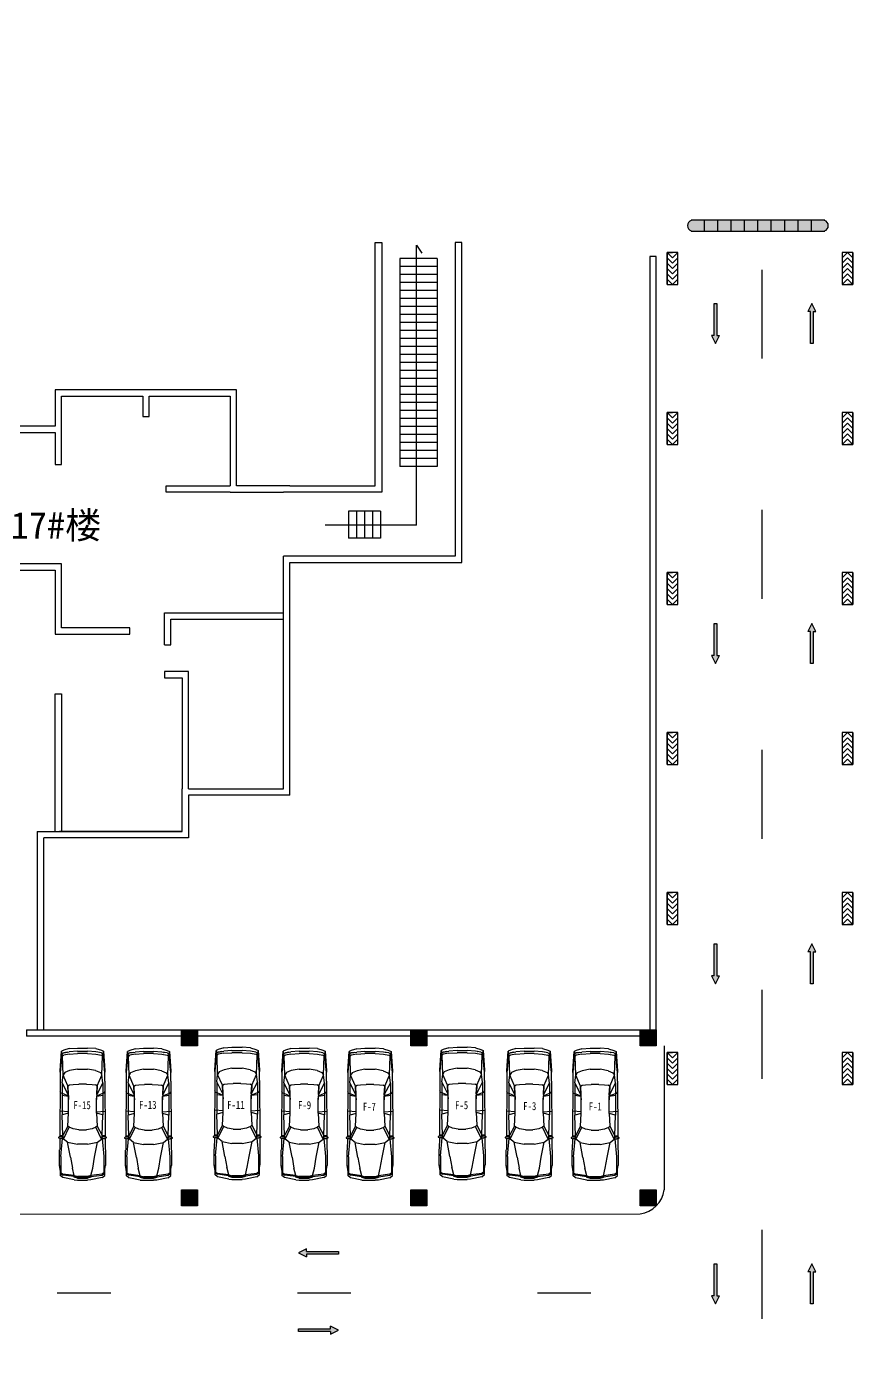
# Model space of a CAD drawing. Extents: x -266505272703 to 7385419, y -354256 to 107640740655.
# Drawn here: x 3445396 to 3476438, y -91433 to -41758 of the extents above; entities that cross this region are included whole.
import ezdxf

# ---------------------------------------------------------------- set-up
doc = ezdxf.new("R2010")
doc.units = 0
doc.header["$LTSCALE"] = 1000
for name, color, linetype in [('jb1', 42, 'Continuous'), ('PUB_TEXT', 7, 'Continuous'), ('QC', 8, 'Continuous'), ('ROOF', 4, 'Continuous'), ('图框', 6, 'Continuous'), ('标注', 3, 'Continuous'), ('红线', 1, 'Continuous')]:
    doc.layers.add(name, color=color, linetype=linetype)
doc.styles.get("Standard").update_dxf_attribs({"font": 'rs.shx', "bigfont": 'hztxt.shx'})
doc.styles.add('STYLE2', font='NSimSun.ttf', dxfattribs={"width": 0.8})
doc.styles.add('宋体', font='SimSun.ttf')

# ---------------------------------------------------------------- blocks, each defined once
blk = doc.blocks.new('M_F27')
for p, q in [((-2489, 522), (-2426, 736)), ((-2426, 736), (-2389, 824)), ((-2389, 824), (-1610, 874)), ((-2389, 824), (-1560, 874)), ((-2264, 812), (-2389, 824)), ((-2326, 736), (-2364, 522)), ((-2326, 736), (-2351, 596)), ((-2351, 594), (-2351, 596)), ((-2326, 736), (-2288, 811)), ((-2200, 786), (-2288, 811)), ((-2276, 522), (-2238, 736)), ((-2200, 786), (-2238, 736)), ((-1560, 874), (-2212, 815)), ((-2208, 815), (-2211, 814)), ((-1660, 862), (-2208, 815)), ((-1446, 761), (-2200, 786)), ((-1560, 874), (-1660, 862)), ((-1622, 510), (-1547, 698)), ((-1617, 869), (-1620, 866)), ((-1208, 874), (-1610, 874)), ((-1547, 698), (-1446, 761)), ((-1145, 799), (-1446, 761)), ((-1019, 572), (-1446, 761)), ((-1208, 874), (980, 889)), ((-1145, 799), (-682, 557)), ((-1145, 799), (124, 799)), ((-1019, 572), (-1057, 510)), ((-680, 556), (-1019, 572)), ((-1019, 572), (-479, 547)), ((-743, 849), (-793, 874)), ((-730, 799), (-743, 849)), ((-630, 555), (-730, 799)), ((-680, 556), (-630, 555)), ((-642, 799), (-605, 554)), ((-605, 554), (-630, 555)), ((-479, 547), (-605, 554)), ((61, 547), (-479, 547)), ((-2, 547), (-27, 877)), ((124, 799), (61, 547)), ((61, 547), (564, 572)), ((941, 773), (124, 799)), ((564, 572), (941, 773)), ((564, 572), (614, 522)), ((1079, 748), (614, 522)), ((941, 773), (941, 874)), ((983, 777), (941, 773)), ((941, 773), (987, 765)), ((980, 902), (995, 790)), ((980, 790), (980, 898)), ((995, 790), (980, 790)), ((980, 790), (992, 746)), ((984, 905), (1020, 939)), ((992, 746), (1021, 747)), ((995, 790), (1022, 746)), ((1022, 748), (995, 790)), ((1021, 747), (1022, 748)), ((1053, 768), (1022, 746)), ((1036, 935), (1062, 857)), ((1036, 756), (1079, 748)), ((1051, 889), (1497, 893)), ((1057, 776), (1062, 857)), ((1770, 849), (1058, 784)), ((1204, 585), (1079, 748)), ((1795, 472), (1204, 585)), ((1280, 196), (1204, 585)), ((1506, 899), (2121, 899)), ((2461, 849), (1770, 849)), ((2272, 876), (2121, 899)), ((2272, 876), (2272, 874)), ((2437, 851), (2272, 876)), ((2511, 874), (2287, 874)), ((2398, 849), (2461, 773)), ((2437, 850), (2433, 851)), ((2498, 773), (2436, 849)), ((2511, 874), (2450, 850)), ((2461, 773), (2523, 321)), ((2561, 321), (2498, 773)), ((2599, 773), (2511, 874)), ((2599, 773), (2687, 321)), ((-2489, 522), (-2514, 196)), ((-2514, -206), (-2514, 196)), ((-2364, 522), (-2389, 196)), ((-2389, -206), (-2389, 196)), ((-2301, 196), (-2276, 522)), ((-2301, 196), (-2301, -206)), ((-1622, 510), (-1685, 196)), ((-1685, -206), (-1685, 196)), ((-1082, 145), (-1070, 371)), ((-1082, 145), (-1082, -156)), ((-1070, 371), (-1057, 510)), ((614, 522), (677, 371)), ((677, 371), (714, 145)), ((714, -156), (714, 145)), ((1280, 196), (1280, -206)), ((2222, 397), (1795, 472)), ((2523, 321), (2222, 397)), ((2523, 321), (2586, 321)), ((2523, 321), (2561, 196)), ((2580, 196), (2542, 321)), ((2561, 196), (2561, -206)), ((2611, 196), (2574, 321)), ((2580, 321), (2618, 196)), ((2580, 196), (2580, -206)), ((2611, 196), (2611, -206)), ((2618, -206), (2618, 196)), ((2687, 321), (2699, 196)), ((2699, -206), (2699, 196)), ((-2489, -533), (-2514, -206)), ((-2389, -206), (-2364, -533)), ((-2276, -533), (-2301, -206)), ((-1685, -206), (-1622, -520)), ((-1622, -520), (-1547, -709)), ((-1070, -382), (-1082, -156)), ((-1057, -520), (-1070, -382)), ((-1019, -583), (-1057, -520)), ((677, -382), (614, -533)), ((714, -156), (677, -382)), ((1204, -596), (1280, -206)), ((1795, -483), (1204, -596)), ((1795, -483), (2222, -407)), ((2523, -332), (2222, -407)), ((2523, -332), (2461, -784)), ((2561, -332), (2498, -784)), ((2523, -332), (2561, -206)), ((2586, -332), (2523, -332)), ((2580, -206), (2542, -332)), ((2618, -6), (2561, -6)), ((2574, -332), (2611, -206)), ((2618, -206), (2580, -332)), ((2687, -332), (2599, -784)), ((2687, -332), (2699, -206)), ((-2489, -533), (-2426, -747)), ((-2426, -747), (-2389, -835)), ((-2389, -835), (-2264, -823)), ((-1560, -885), (-2389, -835)), ((-1610, -885), (-2389, -835)), ((-2326, -747), (-2364, -533)), ((-2351, -607), (-2351, -605)), ((-2351, -607), (-2326, -747)), ((-2326, -747), (-2288, -822)), ((-2288, -822), (-2200, -797)), ((-2276, -533), (-2238, -747)), ((-2200, -797), (-2238, -747)), ((-2212, -826), (-1560, -885)), ((-2208, -826), (-2211, -825)), ((-1660, -872), (-2208, -826)), ((-1446, -772), (-2200, -797)), ((-1560, -885), (-1660, -872)), ((-1621, -877), (-1617, -880)), ((-1610, -885), (-1208, -885)), ((-1547, -709), (-1446, -772)), ((-1019, -583), (-1446, -772)), ((-1145, -809), (-1446, -772)), ((-1208, -885), (980, -900)), ((-682, -568), (-1145, -809)), ((-1145, -809), (124, -809)), ((-479, -558), (-1019, -583)), ((-1019, -583), (-680, -567)), ((-743, -860), (-793, -885)), ((-743, -860), (-730, -809)), ((-730, -809), (-630, -566)), ((-680, -567), (-682, -568)), ((-680, -567), (-630, -566)), ((-605, -565), (-642, -809)), ((-630, -566), (-605, -565)), ((-605, -565), (-479, -558)), ((61, -558), (-479, -558)), ((-2, -558), (-27, -884)), ((61, -558), (124, -809)), ((564, -583), (61, -558)), ((941, -784), (124, -809)), ((614, -533), (564, -583)), ((564, -583), (941, -784)), ((1079, -759), (614, -533)), ((987, -776), (941, -784)), ((983, -788), (941, -784)), ((941, -885), (941, -784)), ((992, -757), (980, -800)), ((995, -800), (980, -800)), ((995, -800), (980, -913)), ((980, -909), (980, -800)), ((984, -916), (1020, -950)), ((992, -757), (1021, -758)), ((995, -800), (1022, -757)), ((1022, -758), (995, -800)), ((1021, -758), (1022, -758)), ((1022, -757), (1053, -779)), ((1036, -767), (1079, -759)), ((1036, -946), (1062, -867)), ((1051, -901), (1497, -904)), ((1057, -787), (1062, -867)), ((1770, -860), (1058, -795)), ((1204, -596), (1079, -759)), ((2121, -910), (1506, -910)), ((1770, -860), (2461, -860)), ((2121, -910), (2272, -887)), ((2270, -887), (2121, -910)), ((2437, -861), (2272, -887)), ((2272, -885), (2272, -887)), ((2285, -885), (2511, -885)), ((2398, -860), (2461, -784)), ((2436, -860), (2498, -784)), ((2437, -861), (2436, -860)), ((2450, -861), (2511, -885)), ((2599, -784), (2511, -885))]:
    blk.add_line(p, q)
for centre, start, end in [((990, 898), 132.965, 179.7454), ((1027, 932), 18.1573, 132.965), ((1047, 776), 305.1542, 356.8636), ((990, -909), 180.2546, 227.035), ((1027, -942), 227.035, 341.8427), ((1047, -787), 3.1798, 54.8458)]:
    blk.add_arc(centre, 10, start, end)
at = {"width": 0.8, "flags": 9}
for tag in ['XSIZE', 'YSIZE']:
    blk.add_attdef(tag, (0, 0), '', height=0.5, dxfattribs=at)

msp = doc.modelspace()

# ---------------------------------------------------------------- hatches: boundary and pattern name
at = {"layer": 'jb1', "linetype": 'ByBlock'}
h = msp.add_hatch(color=256, dxfattribs=at)
h.paths.add_polyline_path([(3207028, 61244), (3207028, -349256), (3784028, -349256), (3784028, 61244)], flags=16)
h.paths.add_polyline_path([(3194528, -354256), (3194528, 66244), (3789028, 66244), (3789028, -354256)])
h.paths.add_polyline_path([(3205987, -18360), (3205987, -12971), (3203126, -12971), (3203126, -18360)], flags=24)
h.paths.add_polyline_path([(3201099, -18348), (3201099, -12948), (3198270, -12948), (3198270, -18348)], flags=24)
edge = h.paths.add_edge_path(flags=16)
edge.add_line((3207028, 61244), (3197028, 61244))
edge.add_line((3197028, 61244), (3197028, -23256))
edge.add_line((3197028, -23256), (3207028, -23256))
edge = h.paths.add_edge_path(flags=16)
edge.add_line((3202028, 61244), (3202028, -18256))
h.paths.add_polyline_path([(3201021, -22371), (3201021, -20286), (3198223, -20286), (3198223, -22371)], flags=24)
h.paths.add_polyline_path([(3205457, -22424), (3205457, -20318), (3202722, -20318), (3202722, -22424)], flags=24)
edge = h.paths.add_edge_path(flags=0)
edge.add_line((3197028, -18256), (3207028, -18256))
edge = h.paths.add_edge_path(flags=0)
edge.add_line((3197028, -10756), (3207028, -10756))
edge = h.paths.add_edge_path(flags=0)
edge.add_line((3197028, 744), (3207028, 744))
h.paths.add_polyline_path([(3205940, 8359), (3205940, 13623), (3203017, 13623), (3203017, 8359)], flags=24)
h.paths.add_polyline_path([(3200990, 8419), (3200990, 12965), (3198161, 12965), (3198161, 8419)], flags=24)
edge = h.paths.add_edge_path(flags=0)
edge.add_line((3197028, 8244), (3207028, 8244))
edge = h.paths.add_edge_path(flags=0)
edge.add_line((3197028, 15744), (3207028, 15744))
h.paths.add_polyline_path([(3201180, 34865), (3201180, 40170), (3198382, 40170), (3198382, 34865)], flags=24)
h.paths.add_polyline_path([(3205969, 34786), (3205969, 39997), (3203329, 39997), (3203329, 34786)], flags=24)
edge = h.paths.add_edge_path(flags=0)
edge.add_line((3197028, 27244), (3207028, 27244))
edge = h.paths.add_edge_path(flags=0)
edge.add_line((3197028, 34744), (3207028, 34744))
edge = h.paths.add_edge_path(flags=0)
edge.add_line((3197028, 42244), (3207028, 42244))
edge = h.paths.add_edge_path(flags=0)
edge.add_line((3197028, 53744), (3207028, 53744))
edge = h.paths.add_edge_path(flags=0)
edge.add_line((3504528, -349256), (3504528, -335256))
edge.add_line((3504528, -335256), (3784028, -335256))
edge = h.paths.add_edge_path(flags=0)
edge.add_line((3580028, -344756), (3670028, -344756))
edge = h.paths.add_edge_path(flags=0)
edge.add_line((3580028, -340256), (3670028, -340256))
h.paths.add_polyline_path([(3580921, -339322), (3586279, -339322), (3586279, -336555), (3580921, -336555)], flags=8)
h.paths.add_polyline_path([(3581167, -348327), (3586242, -348327), (3586242, -345529), (3581167, -345529)], flags=8)
edge = h.paths.add_edge_path(flags=0)
edge.add_line((3511834, -341564), (3511834, -341020))
edge = h.paths.add_edge_path(flags=0)
edge.add_line((3518840, -341020), (3518840, -341564))
edge = h.paths.add_edge_path(flags=0)
edge.add_line((3517008, -341564), (3517008, -341020))
edge = h.paths.add_edge_path(flags=0)
edge.add_arc((3515337, -341290), 439, 0, 360)
edge = h.paths.add_edge_path(flags=0)
edge.add_arc((3515337, -341290), 952, 0, 360)
edge = h.paths.add_edge_path(flags=0)
edge.add_line((3513691, -341020), (3513691, -341564))
edge = h.paths.add_edge_path(flags=0)
edge.add_line((3580028, -349256), (3580028, -335256))
h.paths.add_polyline_path([(3528821, -347040), (3562658, -347040), (3562658, -344592), (3528821, -344592)], flags=8)
edge = h.paths.add_edge_path(flags=0)
edge.add_arc((3514570, -346293), 254, 23.8671, 164.0253)
edge = h.paths.add_edge_path(flags=0)
edge.add_line((3514326, -346552), (3514326, -346775))
edge.add_line((3514326, -346775), (3514216, -346775))
edge.add_line((3514216, -346775), (3514216, -346328))
edge = h.paths.add_edge_path(flags=0)
edge.add_line((3514216, -346258), (3514216, -345945))
edge.add_line((3514216, -345945), (3514326, -345945))
edge.add_line((3514326, -345945), (3514326, -346034))
edge = h.paths.add_edge_path(flags=0)
edge.add_line((3513019, -343617), (3515077, -343617))
edge = h.paths.add_edge_path(flags=0)
edge.add_line((3515077, -344162), (3513019, -344162))
edge = h.paths.add_edge_path(flags=0)
edge.add_line((3513019, -341564), (3513019, -343617))
edge = h.paths.add_edge_path(flags=0)
edge.add_line((3512499, -343617), (3512499, -341564))
edge = h.paths.add_edge_path(flags=0)
edge.add_line((3513019, -344830), (3512499, -344830))
h.paths.add_polyline_path([(3512811, -345945), (3512918, -345945), (3512918, -346778), (3512811, -346778)], flags=0)
h.paths.add_polyline_path([(3512802, -345680), (3512915, -345680), (3512915, -345855), (3512802, -345855)], flags=0)
edge = h.paths.add_edge_path(flags=0)
edge.add_line((3512499, -344830), (3512499, -344162))
edge = h.paths.add_edge_path(flags=0)
edge.add_line((3511834, -343617), (3512499, -343617))
edge = h.paths.add_edge_path(flags=0)
edge.add_line((3511834, -344162), (3511834, -343617))
edge = h.paths.add_edge_path(flags=0)
edge.add_line((3512499, -344162), (3511834, -344162))
edge = h.paths.add_edge_path(flags=0)
edge.add_line((3512484, -346058), (3512484, -346775))
edge.add_line((3512484, -346775), (3512370, -346775))
edge.add_line((3512370, -346775), (3512370, -346058))
edge = h.paths.add_edge_path(flags=0)
edge.add_line((3512370, -346058), (3512213, -346058))
edge.add_line((3512213, -346058), (3512213, -345948))
edge.add_line((3512213, -345948), (3512370, -345948))
edge = h.paths.add_edge_path(flags=0)
edge.add_line((3512370, -345948), (3512370, -345683))
edge.add_line((3512370, -345683), (3512484, -345683))
edge.add_line((3512484, -345683), (3512484, -345948))
edge = h.paths.add_edge_path(flags=0)
edge.add_line((3512484, -345948), (3512641, -345948))
edge.add_line((3512641, -345948), (3512641, -346058))
edge.add_line((3512641, -346058), (3512484, -346058))
edge = h.paths.add_edge_path(flags=0)
edge.add_line((3513019, -344162), (3513019, -344830))
edge = h.paths.add_edge_path(flags=0)
edge.add_arc((3514570, -346293), 356, 174.3933, 185.6067)
edge = h.paths.add_edge_path(flags=0)
edge.add_arc((3513552, -346367), 312, 10.9739, 349.0261)
edge = h.paths.add_edge_path(flags=0)
edge.add_line((3513859, -346308), (3513859, -346427))
edge = h.paths.add_edge_path(flags=0)
edge.add_arc((3513552, -346367), 428, 44.2885, 315.7115)
edge = h.paths.add_edge_path(flags=0)
edge.add_line((3513859, -346068), (3513859, -345945))
edge.add_line((3513859, -345945), (3513978, -345945))
edge.add_line((3513978, -345945), (3513978, -346781))
edge.add_line((3513978, -346781), (3513859, -346781))
edge.add_line((3513859, -346781), (3513859, -346666))
edge = h.paths.add_edge_path(flags=0)
edge.add_line((3512499, -341564), (3511834, -341564))
edge = h.paths.add_edge_path(flags=0)
edge.add_line((3513691, -341564), (3513019, -341564))
edge = h.paths.add_edge_path(flags=0)
edge.add_line((3518197, -341564), (3518197, -343617))
edge = h.paths.add_edge_path(flags=0)
edge.add_line((3517677, -343617), (3517677, -341564))
edge = h.paths.add_edge_path(flags=0)
edge.add_line((3518865, -344162), (3518197, -344162))
edge = h.paths.add_edge_path(flags=0)
edge.add_line((3518197, -343617), (3518865, -343617))
edge = h.paths.add_edge_path(flags=0)
edge.add_line((3518197, -344162), (3518197, -344830))
edge = h.paths.add_edge_path(flags=0)
edge.add_line((3518865, -343617), (3518865, -344162))
edge = h.paths.add_edge_path(flags=0)
edge.add_line((3515597, -342974), (3515597, -343617))
edge = h.paths.add_edge_path(flags=0)
edge.add_line((3515077, -342974), (3515597, -342974))
edge = h.paths.add_edge_path(flags=0)
edge.add_line((3515077, -343617), (3515077, -342974))
edge = h.paths.add_edge_path(flags=0)
edge.add_line((3515597, -343617), (3517677, -343617))
edge = h.paths.add_edge_path(flags=0)
edge.add_line((3517677, -344830), (3517677, -344162))
edge = h.paths.add_edge_path(flags=0)
edge.add_line((3517677, -344162), (3515597, -344162))
edge = h.paths.add_edge_path(flags=0)
edge.add_line((3515077, -344805), (3515077, -344162))
edge = h.paths.add_edge_path(flags=0)
edge.add_line((3515597, -344805), (3515077, -344805))
edge = h.paths.add_edge_path(flags=0)
edge.add_line((3515597, -344162), (3515597, -344805))
edge = h.paths.add_edge_path(flags=0)
edge.add_line((3518197, -344830), (3517677, -344830))
edge = h.paths.add_edge_path(flags=0)
edge.add_arc((3518301, -346289), 254, 23.8671, 164.0253)
edge = h.paths.add_edge_path(flags=0)
edge.add_line((3518057, -346219), (3518057, -346359))
edge = h.paths.add_edge_path(flags=0)
edge.add_line((3518057, -346359), (3518057, -346548))
edge = h.paths.add_edge_path(flags=0)
edge.add_line((3518057, -346548), (3518057, -346771))
edge.add_line((3518057, -346771), (3517947, -346771))
edge.add_line((3517947, -346771), (3517947, -346324))
edge = h.paths.add_edge_path(flags=0)
edge.add_arc((3518301, -346289), 356, 174.3933, 185.6067)
edge = h.paths.add_edge_path(flags=0)
edge.add_line((3517947, -346255), (3517947, -345941))
edge.add_line((3517947, -345941), (3518057, -345941))
edge.add_line((3518057, -345941), (3518057, -346030))
edge = h.paths.add_edge_path(flags=0)
edge.add_arc((3518301, -346289), 356, 11.9054, 133.2969)
edge = h.paths.add_edge_path(flags=0)
edge.add_line((3518649, -346216), (3518649, -346771))
edge.add_line((3518649, -346771), (3518533, -346771))
edge.add_line((3518533, -346771), (3518533, -346559))
edge = h.paths.add_edge_path(flags=0)
edge.add_line((3518533, -346392), (3518533, -346559))
edge = h.paths.add_edge_path(flags=0)
edge.add_line((3518533, -346392), (3518533, -346187))
edge = h.paths.add_edge_path(flags=0)
edge.add_arc((3517283, -346363), 312, 10.9739, 349.0261)
edge = h.paths.add_edge_path(flags=0)
edge.add_line((3517590, -346304), (3517590, -346423))
edge = h.paths.add_edge_path(flags=0)
edge.add_arc((3517283, -346363), 428, 44.2885, 315.7115)
edge = h.paths.add_edge_path(flags=0)
edge.add_line((3517590, -346064), (3517590, -345941))
edge.add_line((3517590, -345941), (3517709, -345941))
edge.add_line((3517709, -345941), (3517709, -346777))
edge.add_line((3517709, -346777), (3517590, -346777))
edge.add_line((3517590, -346777), (3517590, -346663))
edge = h.paths.add_edge_path(flags=0)
edge.add_line((3516060, -346333), (3516060, -346166))
edge = h.paths.add_edge_path(flags=0)
edge.add_line((3516060, -346333), (3516060, -346538))
edge = h.paths.add_edge_path(flags=0)
edge.add_arc((3516292, -346436), 254, 203.8671, 344.0253)
edge = h.paths.add_edge_path(flags=0)
edge.add_line((3516537, -346505), (3516537, -346366))
edge = h.paths.add_edge_path(flags=0)
edge.add_line((3516537, -346366), (3516537, -346176))
edge = h.paths.add_edge_path(flags=0)
edge.add_line((3516537, -346176), (3516537, -345954))
edge.add_line((3516537, -345954), (3516647, -345954))
edge.add_line((3516647, -345954), (3516647, -346401))
edge = h.paths.add_edge_path(flags=0)
edge.add_arc((3516292, -346436), 356, 354.3933, 365.6067)
edge = h.paths.add_edge_path(flags=0)
edge.add_line((3516647, -346470), (3516647, -346784))
edge.add_line((3516647, -346784), (3516537, -346784))
edge.add_line((3516537, -346784), (3516537, -346695))
edge = h.paths.add_edge_path(flags=0)
edge.add_arc((3516292, -346436), 356, 191.9054, 313.2969)
edge = h.paths.add_edge_path(flags=0)
edge.add_line((3515944, -346509), (3515944, -345954))
edge.add_line((3515944, -345954), (3516060, -345954))
edge.add_line((3516060, -345954), (3516060, -346166))
h.paths.add_polyline_path([(3515258, -347039), (3515371, -346773), (3515050, -345951), (3515179, -345951), (3515429, -346606), (3515696, -345947), (3515822, -345947), (3515379, -347039)], flags=0)
edge = h.paths.add_edge_path(flags=0)
edge.add_line((3514326, -346223), (3514326, -346363))
edge = h.paths.add_edge_path(flags=0)
edge.add_line((3514326, -346363), (3514326, -346552))
edge = h.paths.add_edge_path(flags=0)
edge.add_arc((3514570, -346293), 356, 11.9054, 133.2969)
edge = h.paths.add_edge_path(flags=0)
edge.add_line((3514918, -346220), (3514918, -346775))
edge.add_line((3514918, -346775), (3514802, -346775))
edge.add_line((3514802, -346775), (3514802, -346563))
edge = h.paths.add_edge_path(flags=0)
edge.add_line((3514802, -346396), (3514802, -346563))
edge = h.paths.add_edge_path(flags=0)
edge.add_line((3514802, -346396), (3514802, -346190))
edge = h.paths.add_edge_path(flags=0)
edge.add_line((3518840, -341564), (3518197, -341564))
edge = h.paths.add_edge_path(flags=0)
edge.add_line((3517677, -341564), (3517008, -341564))
h.paths.add_polyline_path([(3580874, -344098), (3586179, -344098), (3586179, -341300), (3580874, -341300)], flags=8)
edge = h.paths.add_edge_path(flags=0)
edge.add_line((3515077, -338991), (3513019, -338991))
edge = h.paths.add_edge_path(flags=0)
edge.add_line((3513019, -338447), (3515077, -338447))
edge = h.paths.add_edge_path(flags=0)
edge.add_line((3512499, -337779), (3513019, -337779))
edge = h.paths.add_edge_path(flags=0)
edge.add_line((3511834, -338447), (3512499, -338447))
edge = h.paths.add_edge_path(flags=0)
edge.add_line((3511834, -338991), (3511834, -338447))
edge = h.paths.add_edge_path(flags=0)
edge.add_line((3512499, -338991), (3511834, -338991))
edge = h.paths.add_edge_path(flags=0)
edge.add_line((3512499, -338447), (3512499, -337779))
edge = h.paths.add_edge_path(flags=0)
edge.add_line((3511834, -341020), (3512499, -341020))
edge = h.paths.add_edge_path(flags=0)
edge.add_line((3512499, -341020), (3512499, -338991))
edge = h.paths.add_edge_path(flags=0)
edge.add_line((3513019, -337779), (3513019, -338447))
edge = h.paths.add_edge_path(flags=0)
edge.add_line((3513019, -341020), (3513691, -341020))
edge = h.paths.add_edge_path(flags=0)
edge.add_line((3513019, -338991), (3513019, -341020))
edge = h.paths.add_edge_path(flags=0)
edge.add_line((3518865, -338991), (3518197, -338991))
edge = h.paths.add_edge_path(flags=0)
edge.add_line((3518197, -338447), (3518865, -338447))
edge = h.paths.add_edge_path(flags=0)
edge.add_line((3518197, -337779), (3518197, -338447))
edge = h.paths.add_edge_path(flags=0)
edge.add_line((3518865, -338447), (3518865, -338991))
edge = h.paths.add_edge_path(flags=0)
edge.add_line((3517677, -338991), (3515622, -338991))
edge = h.paths.add_edge_path(flags=0)
edge.add_line((3515077, -339634), (3515077, -338991))
edge = h.paths.add_edge_path(flags=0)
edge.add_line((3515622, -339634), (3515077, -339634))
edge = h.paths.add_edge_path(flags=0)
edge.add_line((3515622, -338991), (3515622, -339634))
edge = h.paths.add_edge_path(flags=0)
edge.add_line((3515622, -337804), (3515622, -338447))
edge = h.paths.add_edge_path(flags=0)
edge.add_line((3515077, -337804), (3515622, -337804))
edge = h.paths.add_edge_path(flags=0)
edge.add_line((3515077, -338447), (3515077, -337804))
edge = h.paths.add_edge_path(flags=0)
edge.add_line((3515622, -338447), (3517677, -338447))
edge = h.paths.add_edge_path(flags=0)
edge.add_line((3517677, -338447), (3517677, -337779))
edge = h.paths.add_edge_path(flags=0)
edge.add_line((3517677, -337779), (3518197, -337779))
edge = h.paths.add_edge_path(flags=0)
edge.add_line((3518197, -341020), (3518840, -341020))
edge = h.paths.add_edge_path(flags=0)
edge.add_line((3517008, -341020), (3517677, -341020))
edge = h.paths.add_edge_path(flags=0)
edge.add_line((3517677, -341020), (3517677, -338991))
edge = h.paths.add_edge_path(flags=0)
edge.add_line((3518197, -338991), (3518197, -341020))
h.paths.add_polyline_path([(3748525, -351778), (3760192, -351778), (3760192, -349903), (3748525, -349903)], flags=24)
edge = h.paths.add_edge_path(flags=0)
edge.add_line((3710028, -342256), (3784028, -342256))
edge = h.paths.add_edge_path(flags=0)
edge.add_line((3601028, -335256), (3601028, -349256))
edge = h.paths.add_edge_path(flags=0)
edge.add_line((3589528, -335256), (3589528, -349256))
edge = h.paths.add_edge_path(flags=0)
edge.add_line((3612528, -335256), (3612528, -349256))
edge = h.paths.add_edge_path(flags=0)
edge.add_line((3624028, -335256), (3624028, -349256))
edge = h.paths.add_edge_path(flags=0)
edge.add_line((3647028, -335256), (3647028, -349256))
edge = h.paths.add_edge_path(flags=0)
edge.add_line((3635528, -335256), (3635528, -349256))
edge = h.paths.add_edge_path(flags=0)
edge.add_line((3658528, -335256), (3658528, -349256))
edge = h.paths.add_edge_path(flags=0)
edge.add_line((3670028, -335256), (3670028, -349256))
h.paths.add_polyline_path([(3711053, -341578), (3716432, -341578), (3716432, -338749), (3711053, -338749)], flags=8)
edge = h.paths.add_edge_path(flags=0)
edge.add_line((3710028, -335256), (3710028, -349256))
edge = h.paths.add_edge_path(flags=0)
edge.add_line((3720028, -335256), (3720028, -349256))
h.paths.add_polyline_path([(3711079, -345640), (3716406, -345640), (3716406, -342968), (3711079, -342968)], flags=8)
h.paths.add_polyline_path([(3711053, -348311), (3716432, -348311), (3716432, -345482), (3711053, -345482)], flags=8)
h.paths.add_polyline_path([(3624911, -339311), (3632210, -339311), (3632210, -336482), (3624911, -336482)], flags=8)
h.paths.add_polyline_path([(3602005, -339364), (3609221, -339364), (3609221, -336472), (3602005, -336472)], flags=8)
h.paths.add_polyline_path([(3590516, -339353), (3597689, -339353), (3597689, -336524), (3590516, -336524)], flags=8)
h.paths.add_polyline_path([(3613157, -339384), (3619486, -339384), (3619486, -336493), (3613157, -336493)], flags=8)
h.paths.add_polyline_path([(3647932, -339290), (3655148, -339290), (3655148, -336587), (3647932, -336587)], flags=8)
h.paths.add_polyline_path([(3636077, -339384), (3642406, -339384), (3642406, -336493), (3636077, -336493)], flags=8)
h.paths.add_polyline_path([(3659500, -339327), (3666558, -339327), (3666558, -336529), (3659500, -336529)], flags=8)
h.paths.add_polyline_path([(3711074, -338940), (3716222, -338940), (3716222, -336236), (3711074, -336236)], flags=8)
edge = h.paths.add_edge_path(flags=0)
edge.add_line((3760028, -335256), (3760028, -349256))
edge = h.paths.add_edge_path(flags=0)
edge.add_line((3770028, -335256), (3770028, -349256))
h.paths.add_polyline_path([(3761611, -342149), (3766706, -342149), (3766706, -339414), (3761611, -339414)], flags=8)
h.paths.add_polyline_path([(3768122, -351862), (3777724, -351862), (3777724, -349980), (3768122, -349980)], flags=24)
edge = h.paths.add_edge_path(flags=0)
edge.add_line((3760028, -345756), (3784028, -345756))
h.paths.add_polyline_path([(3761437, -348959), (3766512, -348959), (3766512, -346162), (3761437, -346162)], flags=8)
h.paths.add_polyline_path([(3761482, -345773), (3766693, -345773), (3766693, -342881), (3761482, -342881)], flags=8)
edge = h.paths.add_edge_path(flags=0)
edge.add_line((3760028, -338756), (3784028, -338756))
h.paths.add_polyline_path([(3761355, -338711), (3766723, -338711), (3766723, -335787), (3761355, -335787)], flags=8)
h.paths.add_polyline_path([(3732909, -341175), (3744153, -341175), (3744153, -336791), (3732909, -336791)], flags=8)
h.paths.add_polyline_path([(3774282, -341950), (3776471, -341950), (3776471, -339865), (3774282, -339865)], flags=8)
h.paths.add_polyline_path([(3681133, -345871), (3701185, -345871), (3701185, -340511), (3681133, -340511)], flags=8)
h.paths.add_polyline_path([(3444535, -317388), (3497618, -317388), (3497618, -307471), (3444535, -307471)], flags=8)
for points in [[(3451201, -79978), (3451802, -79978), (3451802, -79377), (3451201, -79377)], [(3459801, -79978), (3460403, -79978), (3460403, -79377), (3459801, -79377)], [(3468402, -79978), (3469003, -79978), (3469003, -79377), (3468402, -79377)], [(3451201, -85978), (3451803, -85978), (3451803, -85377), (3451201, -85377)], [(3459802, -85978), (3460403, -85978), (3460403, -85377), (3459802, -85377)], [(3468402, -85978), (3469003, -85978), (3469003, -85377), (3468402, -85377)]]:
    msp.add_hatch(color=256, dxfattribs=at).paths.add_polyline_path(points)
at = {"layer": '图框', "linetype": 'ByBlock'}
for points in [[(3471278, -52144), (3471178, -52144), (3471178, -53344), (3471078, -53344), (3471228, -53644), (3471378, -53344), (3471278, -53344)], [(3474794, -53644), (3474894, -53644), (3474894, -52444), (3474994, -52444), (3474844, -52144), (3474694, -52444), (3474794, -52444)], [(3471278, -64144), (3471178, -64144), (3471178, -65344), (3471078, -65344), (3471228, -65644), (3471378, -65344), (3471278, -65344)], [(3474794, -65644), (3474894, -65644), (3474894, -64444), (3474994, -64444), (3474844, -64144), (3474694, -64444), (3474794, -64444)], [(3471278, -76144), (3471178, -76144), (3471178, -77344), (3471078, -77344), (3471228, -77644), (3471378, -77344), (3471278, -77344)], [(3474794, -77644), (3474894, -77644), (3474894, -76444), (3474994, -76444), (3474844, -76144), (3474694, -76444), (3474794, -76444)], [(3455890, -87681), (3455890, -87581), (3455590, -87731), (3455890, -87881), (3455890, -87781), (3457090, -87781), (3457090, -87681)], [(3471278, -88144), (3471178, -88144), (3471178, -89344), (3471078, -89344), (3471228, -89644), (3471378, -89344), (3471278, -89344)], [(3474794, -89644), (3474894, -89644), (3474894, -88444), (3474994, -88444), (3474844, -88144), (3474694, -88444), (3474794, -88444)], [(3456790, -90689), (3456790, -90789), (3457090, -90639), (3456790, -90489), (3456790, -90589), (3455590, -90589), (3455590, -90689)]]:
    msp.add_hatch(color=256, dxfattribs=at).paths.add_polyline_path(points)
at = {"layer": '红线', "linetype": 'ByBlock'}
msp.add_hatch(color=2, dxfattribs=at).paths.add_polyline_path([(3470320, -49425), (3470820, -49425), (3470820, -49025), (3470320, -49025, 0.685475)])
h = msp.add_hatch(color=7, dxfattribs=at)
h.paths.add_polyline_path([(3475320, -49425, 0.685475), (3475320, -49025), (3474820, -49025), (3474820, -49425)])
h.paths.add_polyline_path([(3474320, -49425), (3474320, -49025), (3473820, -49025), (3473820, -49425)])
h.paths.add_polyline_path([(3473320, -49425), (3473320, -49025), (3472820, -49025), (3472820, -49425)])
h.paths.add_polyline_path([(3471820, -49025), (3471820, -49425), (3472320, -49425), (3472320, -49025)])
h.paths.add_polyline_path([(3470820, -49425), (3471320, -49425), (3471320, -49025), (3470820, -49025)])
h = msp.add_hatch(color=2, dxfattribs=at)
h.paths.add_polyline_path([(3474320, -49025), (3474320, -49425), (3474820, -49425), (3474820, -49025)])
h.paths.add_polyline_path([(3473820, -49425), (3473820, -49025), (3473320, -49025), (3473320, -49425)])
h.paths.add_polyline_path([(3472320, -49425), (3472820, -49425), (3472820, -49025), (3472320, -49025)])
h.paths.add_polyline_path([(3471320, -49425), (3471820, -49425), (3471820, -49025), (3471320, -49025)])

# ---------------------------------------------------------------- linework, layer by layer
at = {"layer": 'jb1', "linetype": 'ByBlock'}
for p, q in [((3458472, -58979), (3458472, -49859)), ((3458472, -49859), (3458712, -49859)), ((3458712, -49859), (3458712, -58979)), ((3460022, -58667), (3460022, -49950)), ((3460022, -49950), (3460216, -50258)), ((3461472, -49859), (3461472, -61619)), ((3461712, -49859), (3461472, -49859)), ((3461712, -61859), (3461712, -49859)), ((3460792, -50459), (3459392, -50459)), ((3459392, -50459), (3459392, -58259)), ((3460792, -50459), (3460792, -58259)), ((3469003, -50377), (3468763, -50377)), ((3468763, -50377), (3468763, -79377)), ((3469003, -79377), (3469003, -50377)), ((3460792, -50759), (3459392, -50759)), ((3460792, -51059), (3459392, -51059)), ((3460792, -51359), (3459392, -51359)), ((3460792, -51659), (3459392, -51659)), ((3460792, -51959), (3459392, -51959)), ((3460792, -52259), (3459392, -52259)), ((3460792, -52559), (3459392, -52559)), ((3460792, -52859), (3459392, -52859)), ((3460792, -53159), (3459392, -53159)), ((3460792, -53459), (3459392, -53459)), ((3460792, -53759), (3459392, -53759)), ((3460792, -54059), (3459392, -54059)), ((3460792, -54359), (3459392, -54359)), ((3460792, -54659), (3459392, -54659)), ((3460792, -54959), (3459392, -54959)), ((3453272, -55379), (3446472, -55379)), ((3446472, -55379), (3446472, -56739)), ((3446712, -58179), (3446712, -55619)), ((3446712, -55619), (3449752, -55619)), ((3449752, -55619), (3449752, -56379)), ((3449992, -55619), (3453032, -55619)), ((3449992, -56379), (3449992, -55619)), ((3453032, -55619), (3453032, -58979)), ((3453272, -58979), (3453272, -55379)), ((3460792, -55259), (3459392, -55259)), ((3460792, -55559), (3459392, -55559)), ((3460792, -55859), (3459392, -55859)), ((3449752, -56379), (3449992, -56379)), ((3460792, -56159), (3459392, -56159)), ((3460792, -56459), (3459392, -56459)), ((3446472, -56739), (3442072, -56739)), ((3442072, -56979), (3446472, -56979)), ((3446472, -56979), (3446472, -58179)), ((3460792, -56759), (3459392, -56759)), ((3460792, -57059), (3459392, -57059)), ((3460792, -57359), (3459392, -57359)), ((3460792, -57659), (3459392, -57659)), ((3460792, -57959), (3459392, -57959)), ((3446472, -58179), (3446712, -58179)), ((3460792, -58259), (3459392, -58259)), ((3450632, -59219), (3450632, -58979)), ((3450632, -58979), (3453032, -58979)), ((3455272, -58979), (3453272, -58979)), ((3455272, -58979), (3458472, -58979)), ((3458712, -58979), (3458712, -59219)), ((3460022, -60448), (3460022, -58667)), ((3453032, -59219), (3450632, -59219)), ((3453032, -59219), (3455032, -59219)), ((3458712, -59219), (3455032, -59219)), ((3457466, -59925), (3457466, -60943)), ((3458666, -59925), (3457466, -59925)), ((3457766, -59925), (3457766, -60943)), ((3458066, -59925), (3458066, -60943)), ((3458366, -59925), (3458366, -60943)), ((3458666, -59925), (3458666, -60943)), ((3460022, -60448), (3456598, -60448)), ((3458666, -60943), (3457466, -60943)), ((3446712, -61899), (3444912, -61899)), ((3446712, -64299), (3446712, -61899)), ((3455032, -62775), (3455032, -61619)), ((3461472, -61619), (3455032, -61619)), ((3455272, -70579), (3455272, -61859)), ((3455272, -61859), (3461712, -61859)), ((3444912, -62139), (3446472, -62139)), ((3446472, -62139), (3446472, -64539)), ((3455032, -70339), (3455032, -62775)), ((3450572, -64939), (3450572, -63739)), ((3450572, -63739), (3455032, -63739)), ((3450812, -64939), (3450812, -63979)), ((3450812, -63979), (3455032, -63979)), ((3446472, -64539), (3446472, -64539)), ((3446472, -64539), (3449272, -64539)), ((3449272, -64299), (3446712, -64299)), ((3449272, -64539), (3449272, -64299)), ((3450572, -64939), (3450812, -64939)), ((3451472, -65939), (3450572, -65939)), ((3450572, -65939), (3450572, -66179)), ((3451472, -70339), (3451472, -65939)), ((3450572, -66179), (3451232, -66179)), ((3451232, -66179), (3451232, -70339)), ((3446472, -71939), (3446472, -66779)), ((3446472, -66779), (3446712, -66779)), ((3446712, -66779), (3446712, -71939)), ((3451232, -71939), (3451232, -70339)), ((3451472, -70339), (3455032, -70339)), ((3455272, -70579), (3451472, -70579)), ((3451472, -70579), (3451472, -72179)), ((3445802, -71939), (3445802, -79378)), ((3445802, -71939), (3451232, -71939)), ((3451232, -71939), (3446632, -71939)), ((3451472, -72179), (3446042, -72179)), ((3446042, -79378), (3446042, -72179)), ((3445402, -79378), (3445402, -79617)), ((3445402, -79378), (3451201, -79379)), ((3451201, -79377), (3459801, -79377)), ((3459801, -79377), (3468401, -79377)), ((3468402, -79377), (3468402, -79617)), ((3451201, -79617), (3445402, -79617)), ((3459801, -79617), (3451803, -79617)), ((3468402, -79617), (3460403, -79617))]:
    msp.add_line(p, q, dxfattribs=at)
for points in [[(3451201, -79377), (3451802, -79377), (3451802, -79978), (3451201, -79978)], [(3451201, -79377), (3451803, -79377), (3451803, -79978), (3451201, -79978)], [(3459801, -79377), (3460403, -79377), (3460403, -79978), (3459801, -79978)], [(3459801, -79377), (3460403, -79377), (3460403, -79978), (3459801, -79978)], [(3468402, -79377), (3469003, -79377), (3469003, -79978), (3468402, -79978)], [(3468402, -79377), (3469003, -79377), (3469003, -79978), (3468402, -79978)], [(3451201, -85377), (3451803, -85377), (3451803, -85978), (3451201, -85978)], [(3451201, -85377), (3451803, -85377), (3451803, -85978), (3451201, -85978)], [(3459802, -85377), (3460403, -85377), (3460403, -85978), (3459802, -85978)], [(3459802, -85377), (3460403, -85377), (3460403, -85978), (3459802, -85978)], [(3468402, -85377), (3469003, -85377), (3469003, -85978), (3468402, -85978)], [(3468402, -85377), (3469003, -85377), (3469003, -85978), (3468402, -85978)]]:
    msp.add_lwpolyline(points, close=True, dxfattribs=at)
at = {"layer": 'ROOF', "linetype": 'ByBlock'}
for p, q in [((3469815, -50225), (3469415, -50225)), ((3469415, -50225), (3469415, -51425)), ((3469415, -50225), (3469615, -50225)), ((3469415, -50425), (3469415, -50225)), ((3469415, -50225), (3469615, -50425)), ((3469415, -50625), (3469415, -50425)), ((3469415, -50425), (3469615, -50625)), ((3469415, -50825), (3469415, -50625)), ((3469415, -50625), (3469615, -50825)), ((3469615, -50425), (3469815, -50225)), ((3469615, -50625), (3469815, -50425)), ((3469615, -50825), (3469815, -50625)), ((3469815, -51425), (3469815, -50225)), ((3476374, -50225), (3475974, -50225)), ((3475974, -50225), (3475974, -51425)), ((3476174, -50225), (3475974, -50425)), ((3476174, -50425), (3475974, -50625)), ((3476174, -50625), (3475974, -50825)), ((3476374, -50225), (3476174, -50225)), ((3476374, -50425), (3476174, -50225)), ((3476374, -50625), (3476174, -50425)), ((3476374, -50825), (3476174, -50625)), ((3476374, -51425), (3476374, -50225)), ((3476374, -50225), (3476374, -50625)), ((3476374, -50225), (3476374, -50425)), ((3476374, -50625), (3476374, -50825)), ((3469415, -51025), (3469415, -50825)), ((3469415, -50825), (3469615, -51025)), ((3469415, -51425), (3469415, -51025)), ((3469415, -51025), (3469615, -51225)), ((3469615, -51025), (3469815, -50825)), ((3469615, -51225), (3469815, -51025)), ((3476174, -50825), (3475974, -51025)), ((3476174, -51025), (3475974, -51225)), ((3476374, -51025), (3476174, -50825)), ((3476374, -51225), (3476174, -51025)), ((3476374, -50825), (3476374, -51025)), ((3476374, -51025), (3476374, -51225)), ((3469415, -51425), (3469415, -51225)), ((3469415, -51225), (3469615, -51425)), ((3469415, -51425), (3469815, -51425)), ((3469415, -51425), (3469615, -51425)), ((3469615, -51425), (3469815, -51225)), ((3476174, -51225), (3475974, -51425)), ((3475974, -51425), (3476374, -51425)), ((3476374, -51425), (3476174, -51225)), ((3476374, -51425), (3476174, -51425)), ((3476374, -51225), (3476374, -51425)), ((3469815, -56225), (3469415, -56225)), ((3469415, -56225), (3469415, -57425)), ((3469415, -56225), (3469615, -56225)), ((3469415, -56425), (3469415, -56225)), ((3469415, -56225), (3469615, -56425)), ((3469415, -56625), (3469415, -56425)), ((3469415, -56425), (3469615, -56625)), ((3469415, -56825), (3469415, -56625)), ((3469415, -56625), (3469615, -56825)), ((3469615, -56425), (3469815, -56225)), ((3469615, -56625), (3469815, -56425)), ((3469615, -56825), (3469815, -56625)), ((3469815, -57425), (3469815, -56225)), ((3476374, -56225), (3475974, -56225)), ((3475974, -56225), (3475974, -57425)), ((3476174, -56225), (3475974, -56425)), ((3476174, -56425), (3475974, -56625)), ((3476174, -56625), (3475974, -56825)), ((3476374, -56225), (3476174, -56225)), ((3476374, -56425), (3476174, -56225)), ((3476374, -56625), (3476174, -56425)), ((3476374, -56825), (3476174, -56625)), ((3476374, -57425), (3476374, -56225)), ((3476374, -56225), (3476374, -56625)), ((3476374, -56225), (3476374, -56425)), ((3476374, -56625), (3476374, -56825)), ((3469415, -57025), (3469415, -56825)), ((3469415, -56825), (3469615, -57025)), ((3469415, -57425), (3469415, -57025)), ((3469415, -57025), (3469615, -57225)), ((3469615, -57025), (3469815, -56825)), ((3469615, -57225), (3469815, -57025)), ((3476174, -56825), (3475974, -57025)), ((3476174, -57025), (3475974, -57225)), ((3476374, -57025), (3476174, -56825)), ((3476374, -57225), (3476174, -57025)), ((3476374, -56825), (3476374, -57025)), ((3476374, -57025), (3476374, -57225)), ((3469415, -57425), (3469415, -57225)), ((3469415, -57225), (3469615, -57425)), ((3469415, -57425), (3469815, -57425)), ((3469415, -57425), (3469615, -57425)), ((3469615, -57425), (3469815, -57225)), ((3476174, -57225), (3475974, -57425)), ((3475974, -57425), (3476374, -57425)), ((3476374, -57425), (3476174, -57225)), ((3476374, -57425), (3476174, -57425)), ((3476374, -57225), (3476374, -57425)), ((3469815, -62225), (3469415, -62225)), ((3469415, -62225), (3469415, -63425)), ((3469415, -62225), (3469615, -62225)), ((3469415, -62425), (3469415, -62225)), ((3469415, -62225), (3469615, -62425)), ((3469415, -62625), (3469415, -62425)), ((3469415, -62425), (3469615, -62625)), ((3469615, -62425), (3469815, -62225)), ((3469615, -62625), (3469815, -62425)), ((3469815, -63425), (3469815, -62225)), ((3476374, -62225), (3475974, -62225)), ((3475974, -62225), (3475974, -63425)), ((3476174, -62225), (3475974, -62425)), ((3476174, -62425), (3475974, -62625)), ((3476374, -62225), (3476174, -62225)), ((3476374, -62425), (3476174, -62225)), ((3476374, -62625), (3476174, -62425)), ((3476374, -63425), (3476374, -62225)), ((3476374, -62225), (3476374, -62625)), ((3476374, -62225), (3476374, -62425)), ((3469415, -62825), (3469415, -62625)), ((3469415, -62625), (3469615, -62825)), ((3469415, -63025), (3469415, -62825)), ((3469415, -62825), (3469615, -63025)), ((3469415, -63425), (3469415, -63025)), ((3469415, -63025), (3469615, -63225)), ((3469615, -62825), (3469815, -62625)), ((3469615, -63025), (3469815, -62825)), ((3469615, -63225), (3469815, -63025)), ((3476174, -62625), (3475974, -62825)), ((3476174, -62825), (3475974, -63025)), ((3476174, -63025), (3475974, -63225)), ((3476374, -62825), (3476174, -62625)), ((3476374, -63025), (3476174, -62825)), ((3476374, -63225), (3476174, -63025)), ((3476374, -62625), (3476374, -62825)), ((3476374, -62825), (3476374, -63025)), ((3476374, -63025), (3476374, -63225)), ((3469415, -63425), (3469415, -63225)), ((3469415, -63225), (3469615, -63425)), ((3469415, -63425), (3469815, -63425)), ((3469415, -63425), (3469615, -63425)), ((3469615, -63425), (3469815, -63225)), ((3476174, -63225), (3475974, -63425)), ((3475974, -63425), (3476374, -63425)), ((3476374, -63425), (3476174, -63225)), ((3476374, -63425), (3476174, -63425)), ((3476374, -63225), (3476374, -63425)), ((3469815, -68225), (3469415, -68225)), ((3469415, -68225), (3469415, -69425)), ((3469415, -68225), (3469615, -68225)), ((3469415, -68425), (3469415, -68225)), ((3469415, -68225), (3469615, -68425)), ((3469415, -68625), (3469415, -68425)), ((3469415, -68425), (3469615, -68625)), ((3469615, -68425), (3469815, -68225)), ((3469615, -68625), (3469815, -68425)), ((3469815, -69425), (3469815, -68225)), ((3476374, -68225), (3475974, -68225)), ((3475974, -68225), (3475974, -69425)), ((3476174, -68225), (3475974, -68425)), ((3476174, -68425), (3475974, -68625)), ((3476374, -68225), (3476174, -68225)), ((3476374, -68425), (3476174, -68225)), ((3476374, -68625), (3476174, -68425)), ((3476374, -69425), (3476374, -68225)), ((3476374, -68225), (3476374, -68625)), ((3476374, -68225), (3476374, -68425)), ((3469415, -68825), (3469415, -68625)), ((3469415, -68625), (3469615, -68825)), ((3469415, -69025), (3469415, -68825)), ((3469415, -68825), (3469615, -69025)), ((3469415, -69425), (3469415, -69025)), ((3469415, -69025), (3469615, -69225)), ((3469615, -68825), (3469815, -68625)), ((3469615, -69025), (3469815, -68825)), ((3469615, -69225), (3469815, -69025)), ((3476174, -68625), (3475974, -68825)), ((3476174, -68825), (3475974, -69025)), ((3476174, -69025), (3475974, -69225)), ((3476374, -68825), (3476174, -68625)), ((3476374, -69025), (3476174, -68825)), ((3476374, -69225), (3476174, -69025)), ((3476374, -68625), (3476374, -68825)), ((3476374, -68825), (3476374, -69025)), ((3476374, -69025), (3476374, -69225)), ((3469415, -69425), (3469415, -69225)), ((3469415, -69225), (3469615, -69425)), ((3469415, -69425), (3469815, -69425)), ((3469415, -69425), (3469615, -69425)), ((3469615, -69425), (3469815, -69225)), ((3476174, -69225), (3475974, -69425)), ((3475974, -69425), (3476374, -69425)), ((3476374, -69425), (3476174, -69225)), ((3476374, -69425), (3476174, -69425)), ((3476374, -69225), (3476374, -69425)), ((3469815, -74225), (3469415, -74225)), ((3469415, -74225), (3469415, -75425)), ((3469415, -74225), (3469615, -74225)), ((3469415, -74425), (3469415, -74225)), ((3469415, -74225), (3469615, -74425)), ((3469415, -74625), (3469415, -74425)), ((3469415, -74425), (3469615, -74625)), ((3469615, -74425), (3469815, -74225)), ((3469615, -74625), (3469815, -74425)), ((3469815, -75425), (3469815, -74225)), ((3476374, -74225), (3475974, -74225)), ((3475974, -74225), (3475974, -75425)), ((3476174, -74225), (3475974, -74425)), ((3476174, -74425), (3475974, -74625)), ((3476374, -74225), (3476174, -74225)), ((3476374, -74425), (3476174, -74225)), ((3476374, -74625), (3476174, -74425)), ((3476374, -75425), (3476374, -74225)), ((3476374, -74225), (3476374, -74625)), ((3476374, -74225), (3476374, -74425)), ((3469415, -74825), (3469415, -74625)), ((3469415, -74625), (3469615, -74825)), ((3469415, -75025), (3469415, -74825)), ((3469415, -74825), (3469615, -75025)), ((3469615, -74825), (3469815, -74625)), ((3469615, -75025), (3469815, -74825)), ((3476174, -74625), (3475974, -74825)), ((3476174, -74825), (3475974, -75025)), ((3476374, -74825), (3476174, -74625)), ((3476374, -75025), (3476174, -74825)), ((3476374, -74625), (3476374, -74825)), ((3476374, -74825), (3476374, -75025)), ((3469415, -75425), (3469415, -75025)), ((3469415, -75025), (3469615, -75225)), ((3469415, -75425), (3469415, -75225)), ((3469415, -75225), (3469615, -75425)), ((3469415, -75425), (3469815, -75425)), ((3469415, -75425), (3469615, -75425)), ((3469615, -75225), (3469815, -75025)), ((3469615, -75425), (3469815, -75225)), ((3476174, -75025), (3475974, -75225)), ((3476174, -75225), (3475974, -75425)), ((3475974, -75425), (3476374, -75425)), ((3476374, -75225), (3476174, -75025)), ((3476374, -75425), (3476174, -75225)), ((3476374, -75425), (3476174, -75425)), ((3476374, -75025), (3476374, -75225)), ((3476374, -75225), (3476374, -75425)), ((3469815, -80225), (3469415, -80225)), ((3469415, -80225), (3469415, -81425)), ((3469415, -80225), (3469615, -80225)), ((3469415, -80425), (3469415, -80225)), ((3469415, -80225), (3469615, -80425)), ((3469415, -80625), (3469415, -80425)), ((3469415, -80425), (3469615, -80625)), ((3469615, -80425), (3469815, -80225)), ((3469615, -80625), (3469815, -80425)), ((3469815, -81425), (3469815, -80225)), ((3476374, -80225), (3475974, -80225)), ((3475974, -80225), (3475974, -81425)), ((3476174, -80225), (3475974, -80425)), ((3476174, -80425), (3475974, -80625)), ((3476374, -80225), (3476174, -80225)), ((3476374, -80425), (3476174, -80225)), ((3476374, -80625), (3476174, -80425)), ((3476374, -81425), (3476374, -80225)), ((3476374, -80225), (3476374, -80625)), ((3476374, -80225), (3476374, -80425)), ((3469415, -80825), (3469415, -80625)), ((3469415, -80625), (3469615, -80825)), ((3469415, -81025), (3469415, -80825)), ((3469415, -80825), (3469615, -81025)), ((3469615, -80825), (3469815, -80625)), ((3469615, -81025), (3469815, -80825)), ((3476174, -80625), (3475974, -80825)), ((3476174, -80825), (3475974, -81025)), ((3476374, -80825), (3476174, -80625)), ((3476374, -81025), (3476174, -80825)), ((3476374, -80625), (3476374, -80825)), ((3476374, -80825), (3476374, -81025)), ((3469415, -81425), (3469415, -81025)), ((3469415, -81025), (3469615, -81225)), ((3469415, -81425), (3469415, -81225)), ((3469415, -81225), (3469615, -81425)), ((3469415, -81425), (3469815, -81425)), ((3469415, -81425), (3469615, -81425)), ((3469615, -81225), (3469815, -81025)), ((3469615, -81425), (3469815, -81225)), ((3476174, -81025), (3475974, -81225)), ((3476174, -81225), (3475974, -81425)), ((3475974, -81425), (3476374, -81425)), ((3476374, -81225), (3476174, -81025)), ((3476374, -81425), (3476174, -81225)), ((3476374, -81425), (3476174, -81425)), ((3476374, -81025), (3476374, -81225)), ((3476374, -81225), (3476374, -81425))]:
    msp.add_line(p, q, dxfattribs=at)
at = {"layer": '图框', "linetype": 'ByBlock'}
for p, q in [((3471178, -53344), (3471178, -52144)), ((3471178, -52144), (3471278, -52144)), ((3471278, -52144), (3471278, -53344)), ((3474844, -52144), (3474694, -52444)), ((3474994, -52444), (3474844, -52144)), ((3474794, -52444), (3474694, -52444)), ((3474794, -53644), (3474794, -52444)), ((3474894, -52444), (3474894, -53644)), ((3474894, -52444), (3474994, -52444)), ((3471178, -53344), (3471078, -53344)), ((3471078, -53344), (3471228, -53644)), ((3471228, -53644), (3471378, -53344)), ((3471278, -53344), (3471378, -53344)), ((3474894, -53644), (3474794, -53644)), ((3471178, -65344), (3471178, -64144)), ((3471178, -64144), (3471278, -64144)), ((3471278, -64144), (3471278, -65344)), ((3474844, -64144), (3474694, -64444)), ((3474794, -64444), (3474694, -64444)), ((3474794, -65644), (3474794, -64444)), ((3474994, -64444), (3474844, -64144)), ((3474894, -64444), (3474894, -65644)), ((3474894, -64444), (3474994, -64444)), ((3471178, -65344), (3471078, -65344)), ((3471078, -65344), (3471228, -65644)), ((3471228, -65644), (3471378, -65344)), ((3471278, -65344), (3471378, -65344)), ((3474894, -65644), (3474794, -65644)), ((3471178, -77344), (3471178, -76144)), ((3471178, -76144), (3471278, -76144)), ((3471278, -76144), (3471278, -77344)), ((3474844, -76144), (3474694, -76444)), ((3474794, -76444), (3474694, -76444)), ((3474794, -77644), (3474794, -76444)), ((3474994, -76444), (3474844, -76144)), ((3474894, -76444), (3474894, -77644)), ((3474894, -76444), (3474994, -76444)), ((3471178, -77344), (3471078, -77344)), ((3471078, -77344), (3471228, -77644)), ((3471228, -77644), (3471378, -77344)), ((3471278, -77344), (3471378, -77344)), ((3474894, -77644), (3474794, -77644)), ((3455890, -87581), (3455590, -87731)), ((3455590, -87731), (3455890, -87881)), ((3455890, -87681), (3455890, -87581)), ((3455890, -87681), (3457090, -87681)), ((3457090, -87781), (3455890, -87781)), ((3455890, -87781), (3455890, -87881)), ((3457090, -87681), (3457090, -87781)), ((3471178, -89344), (3471178, -88144)), ((3471178, -88144), (3471278, -88144)), ((3471278, -88144), (3471278, -89344)), ((3474844, -88144), (3474694, -88444)), ((3474994, -88444), (3474844, -88144)), ((3474794, -88444), (3474694, -88444)), ((3474794, -89644), (3474794, -88444)), ((3474894, -88444), (3474894, -89644)), ((3474894, -88444), (3474994, -88444)), ((3471178, -89344), (3471078, -89344)), ((3471078, -89344), (3471228, -89644)), ((3471228, -89644), (3471378, -89344)), ((3471278, -89344), (3471378, -89344)), ((3474894, -89644), (3474794, -89644)), ((3455590, -90589), (3456790, -90589)), ((3455590, -90689), (3455590, -90589)), ((3456790, -90689), (3455590, -90689)), ((3456790, -90589), (3456790, -90489)), ((3457090, -90639), (3456790, -90489)), ((3456790, -90789), (3457090, -90639)), ((3456790, -90689), (3456790, -90789))]:
    msp.add_line(p, q, dxfattribs=at)
at = {"layer": '红线', "linetype": 'ByBlock'}
for p, q in [((3475320, -49025), (3470320, -49025)), ((3470820, -49425), (3470820, -49025)), ((3471320, -49425), (3471320, -49025)), ((3471820, -49425), (3471820, -49025)), ((3472320, -49425), (3472320, -49025)), ((3472820, -49425), (3472820, -49025)), ((3473320, -49425), (3473320, -49025)), ((3473820, -49425), (3473820, -49025)), ((3474320, -49425), (3474320, -49025)), ((3474820, -49425), (3474820, -49025)), ((3470320, -49425), (3475320, -49425)), ((3472965, -50877), (3472965, -54211)), ((3472965, -59877), (3472965, -63211)), ((3472965, -68877), (3472965, -72211)), ((3472965, -77877), (3472965, -81211)), ((3469303, -79978), (3469303, -85377)), ((3417802, -86279), (3468402, -86278)), ((3472965, -86877), (3472965, -90211)), ((3448552, -89246), (3446552, -89246)), ((3457552, -89246), (3455552, -89246)), ((3466552, -89246), (3464552, -89246))]:
    msp.add_line(p, q, dxfattribs=at)
for centre, radius, start, end in [((3470397, -49225), 214, 111.1406, 248.8594), ((3475242, -49225), 214, 291.1406, 68.8594), ((3468254, -85228), 1060, 278.0316, 351.9358)]:
    msp.add_arc(centre, radius, start, end, dxfattribs=at)

# ---------------------------------------------------------------- block references
at = {"layer": 'QC', "xscale": 0.9500000001862645, "yscale": 0.9500000001862645, "zscale": 0.95, "rotation": 270}
for p in [(3447503, -82444), (3449974, -82451), (3453296, -82416), (3455811, -82444), (3458282, -82451), (3461732, -82416), (3464247, -82444), (3466718, -82451)]:
    msp.add_blockref('M_F27', p, dxfattribs=at)

# ---------------------------------------------------------------- texts
at = {"layer": 'PUB_TEXT', "style": 'STYLE2', "width": 0.8}
for s, p in [('F-15', (3447153, -82347)), ('F-13', (3449619, -82336)), ('F-11', (3452920, -82336)), ('F-9', (3455577, -82347)), ('F-7', (3458005, -82405)), ('F-5', (3461464, -82349)), ('F-3', (3464019, -82383)), ('F-1', (3466474, -82394))]:
    msp.add_text(s, height=300, dxfattribs=at).set_placement(p)
at = {"layer": '标注', "style": '宋体'}
msp.add_text('17#楼', height=1000, dxfattribs=at).set_placement((3444804, -60958))

doc.saveas('drawing.dxf')
